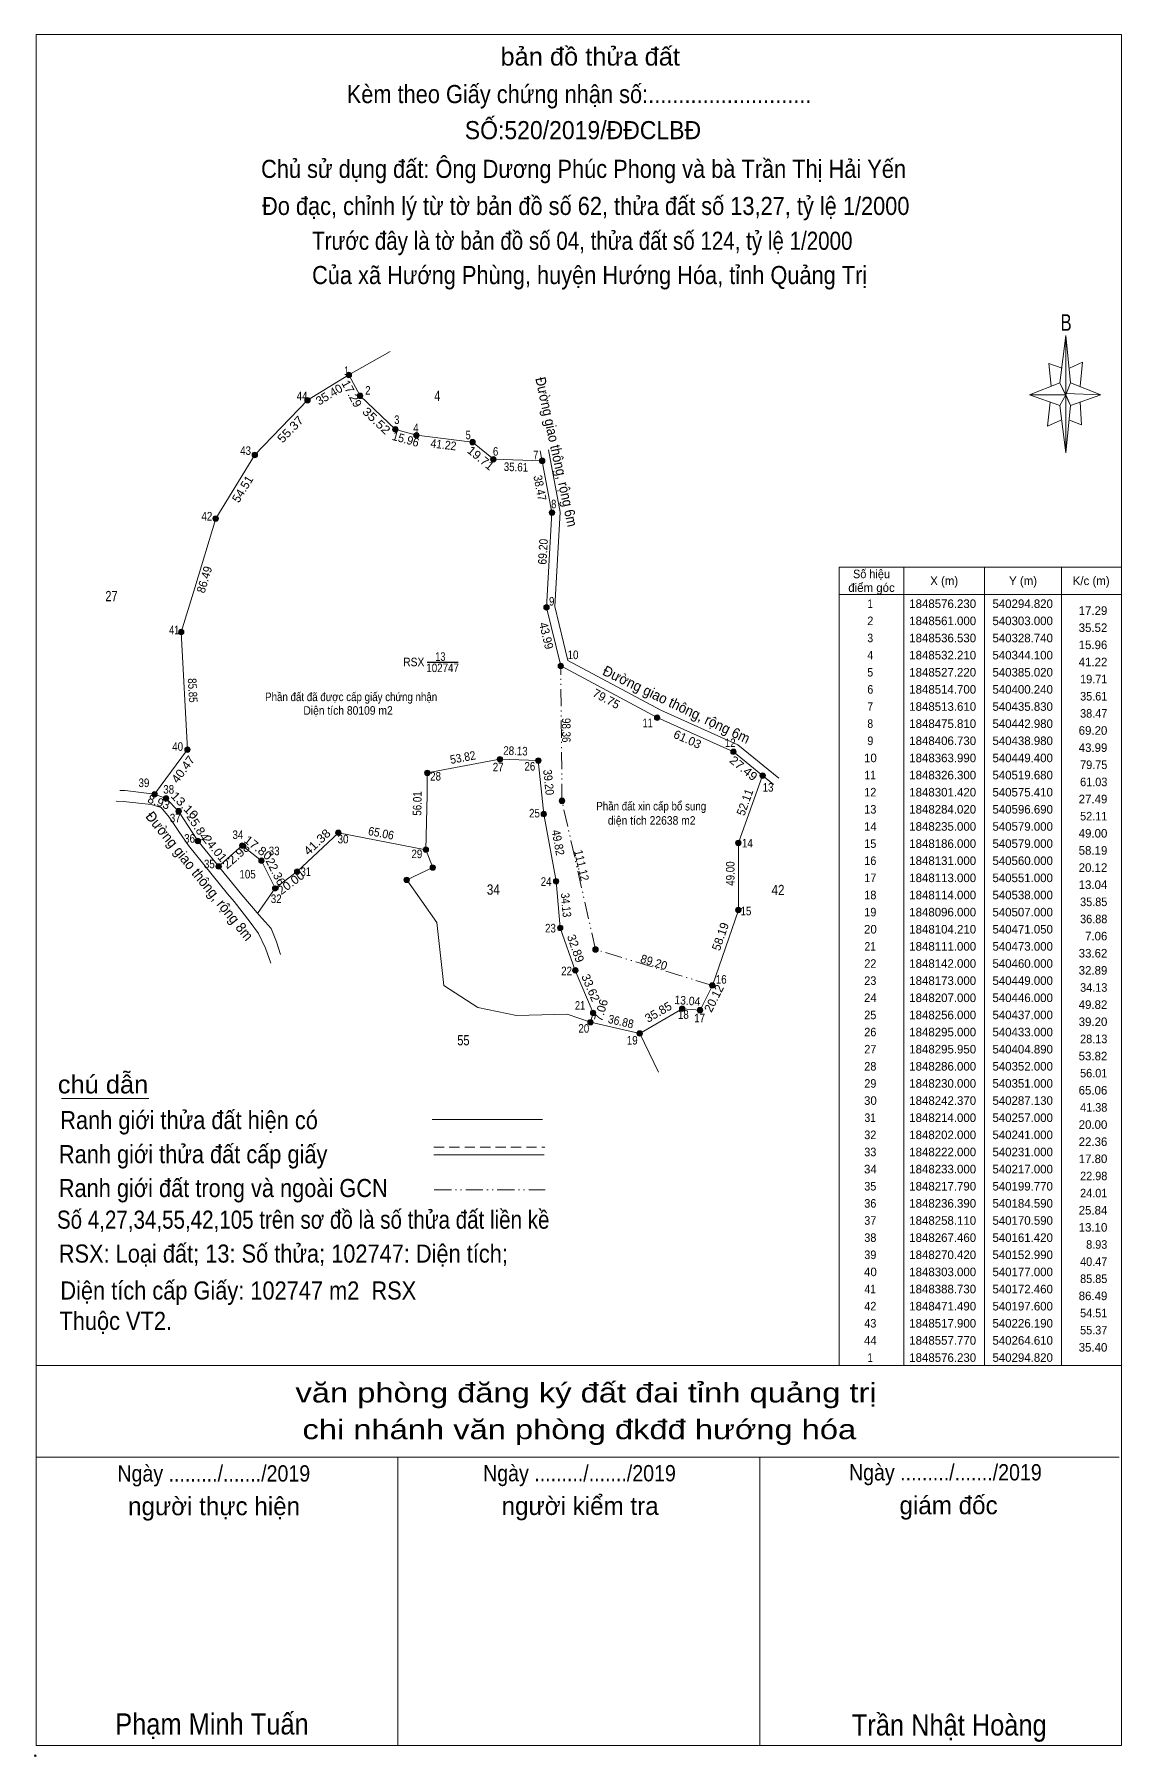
# Model space of a CAD drawing. Header units: centimetres. Extents: x 534487 to 540612, y 1847531 to 1849044.
# Drawn here: x 537505 to 538298, y 1847542 to 1848798 of the extents above; entities that cross this region are included whole.
import ezdxf
from ezdxf.enums import TextEntityAlignment as Align

# ---------------------------------------------------------------- set-up
doc = ezdxf.new("R2010")
doc.units = ezdxf.units.CM
doc.header["$LTSCALE"] = 2.5
doc.header["$PDMODE"] = 32
doc.header["$PDSIZE"] = 1.25
doc.linetypes.add('DASH_DOUBLE_DOT', pattern=[9.2, 5, -1.2, 0.3, -1.2, 0.3, -1.2])
doc.linetypes.add('MEDIUM_DASHED', pattern=[4.5, 3, -1.5])
for name, color, linetype, lineweight in [('10', 7, 'Continuous', 13), ('13', 7, 'Continuous', 25), ('17', 7, 'Continuous', 13), ('22', 7, 'Continuous', 13), ('5', 7, 'Continuous', 13), ('6', 7, 'Continuous', 13), ('63', 7, 'Continuous', 13)]:
    doc.layers.add(name, color=color, linetype=linetype, lineweight=lineweight)

msp = doc.modelspace()

# ---------------------------------------------------------------- hatches: boundary and pattern name
at = {"layer": '6'}
for points in [[(537736.58, 1848549.29, 1), (537732.58, 1848549.29, 1)], [(537706.37, 1848530.83, 1), (537702.37, 1848530.83, 1)], [(537744.76, 1848534.06, 1), (537740.76, 1848534.06, 1)], [(537770.5, 1848509.59, 1), (537766.5, 1848509.59, 1)], [(537785.86, 1848505.27, 1), (537781.86, 1848505.27, 1)], [(537826.78, 1848500.28, 1), (537822.78, 1848500.28, 1)], [(537667.95, 1848490.96, 1), (537663.95, 1848490.96, 1)], [(537842, 1848487.76, 1), (537838, 1848487.76, 1)], [(537877.59, 1848486.67, 1), (537873.59, 1848486.67, 1)], [(537639.36, 1848444.55, 1), (537635.36, 1848444.55, 1)], [(537884.74, 1848448.87, 1), (537880.74, 1848448.87, 1)], [(537880.74, 1848379.79, 1), (537876.74, 1848379.79, 1)], [(537614.22, 1848361.79, 1), (537610.22, 1848361.79, 1)], [(537891.16, 1848337.05, 1), (537887.16, 1848337.05, 1)], [(537961.44, 1848299.36, 1), (537957.44, 1848299.36, 1)], [(537618.76, 1848276.06, 1), (537614.76, 1848276.06, 1)], [(537846.76, 1848269.06, 1), (537842.76, 1848269.06, 1)], [(537874.76, 1848268.06, 1), (537870.76, 1848268.06, 1)], [(538017.17, 1848274.48, 1), (538013.17, 1848274.48, 1)], [(537793.76, 1848259.06, 1), (537789.76, 1848259.06, 1)], [(538038.45, 1848257.08, 1), (538034.45, 1848257.08, 1)], [(537594.75, 1848243.48, 1), (537590.75, 1848243.48, 1)], [(537603.18, 1848240.52, 1), (537599.18, 1848240.52, 1)], [(537612.35, 1848231.17, 1), (537608.35, 1848231.17, 1)], [(537878.76, 1848229.06, 1), (537874.76, 1848229.06, 1)], [(537892.04, 1848238.69, 1), (537888.04, 1848238.69, 1)], [(537728.89, 1848215.43, 1), (537724.89, 1848215.43, 1)], [(537626.35, 1848209.45, 1), (537622.35, 1848209.45, 1)], [(537658.76, 1848206.06, 1), (537654.76, 1848206.06, 1)], [(537792.76, 1848203.06, 1), (537788.76, 1848203.06, 1)], [(538020.76, 1848208.06, 1), (538016.76, 1848208.06, 1)], [(537641.53, 1848190.85, 1), (537637.53, 1848190.85, 1)], [(537672.76, 1848195.06, 1), (537668.76, 1848195.06, 1)], [(537797.76, 1848190.06, 1), (537793.76, 1848190.06, 1)], [(537698.76, 1848187.06, 1), (537694.76, 1848187.06, 1)], [(537778.76, 1848181.06, 1), (537774.76, 1848181.06, 1)], [(537887.76, 1848180.06, 1), (537883.76, 1848180.06, 1)], [(538020.76, 1848159.06, 1), (538016.76, 1848159.06, 1)], [(537890.76, 1848146.06, 1), (537886.76, 1848146.06, 1)], [(537916.51, 1848130.3, 1), (537912.51, 1848130.3, 1)], [(537901.76, 1848115.06, 1), (537897.76, 1848115.06, 1)], [(538001.76, 1848104.06, 1), (537997.76, 1848104.06, 1)], [(537912.81, 1848077.27, 1), (537908.81, 1848077.27, 1)], [(537914.76, 1848084.06, 1), (537910.76, 1848084.06, 1)], [(537979.76, 1848087.06, 1), (537975.76, 1848087.06, 1)], [(537992.76, 1848086.06, 1), (537988.76, 1848086.06, 1)], [(537948.76, 1848069.06, 1), (537944.76, 1848069.06, 1)]]:
    msp.add_hatch(color=256, dxfattribs=at).paths.add_polyline_path(points)
at = {"layer": '63'}
msp.add_hatch(color=256, dxfattribs=at).paths.add_polyline_path([(537682.76, 1848175.06, 1), (537678.76, 1848175.06, 1)])

# ---------------------------------------------------------------- linework, layer by layer
at = {"layer": '10'}
for p, q in [((537734.58, 1848549.29), (537764.62, 1848566.36)), ((537680.76, 1848175.06), (537667.91, 1848156.58)), ((537946.76, 1848069.06), (537960.43, 1848040.79)), ((537946.76, 1848069.06), (537960.43, 1848040.79))]:
    msp.add_line(p, q, dxfattribs=at)
for points in [[(537592.75, 1848243.48), (537616.76, 1848276.06), (537612.22, 1848361.79), (537622.19, 1848393.94), (537637.36, 1848444.55), (537665.95, 1848490.96), (537704.37, 1848530.83), (537734.58, 1848549.29)], [(537734.58, 1848549.29), (537742.76, 1848534.06), (537768.5, 1848509.59), (537783.86, 1848505.27), (537824.78, 1848500.28), (537840, 1848487.76), (537875.59, 1848486.67)], [(537844.65, 1848269.01), (537791.76, 1848259.06), (537791.76, 1848243.06), (537790.76, 1848203.06), (537795.76, 1848190.06), (537776.76, 1848181.06)], [(537844.65, 1848269.01), (537872.76, 1848268.06), (537876.76, 1848229.06), (537885.76, 1848180.06), (537888.76, 1848146.06), (537899.76, 1848115.06)], [(538036.45, 1848257.08), (538018.76, 1848208.06), (538018.76, 1848159.06), (537999.76, 1848104.06), (537990.76, 1848086.06), (537977.76, 1848087.06), (537946.76, 1848069.06), (537910.81, 1848077.27)], [(537610.35, 1848231.17), (537601.18, 1848240.52), (537592.75, 1848243.48)], [(537790.76, 1848203.06), (537726.89, 1848215.43), (537696.76, 1848187.06), (537680.76, 1848175.06), (537670.76, 1848195.06), (537656.76, 1848206.06), (537639.53, 1848190.85)], [(537910.81, 1848077.27), (537893.76, 1848083.06), (537856.76, 1848082.06), (537828.76, 1848088.06), (537803.76, 1848104.06), (537798.76, 1848150.06), (537776.76, 1848181.06)], [(537899.76, 1848115.06), (537912.76, 1848084.06), (537910.81, 1848077.27)]]:
    msp.add_lwpolyline(points, dxfattribs=at)
at = {"layer": '10', "linetype": 'DASH_DOUBLE_DOT'}
msp.add_lwpolyline([(537999.76, 1848104.06), (537914.51, 1848130.3), (537890.04, 1848238.69), (537889.16, 1848337.05)], dxfattribs=at)
at = {"layer": '10'}
msp.add_point((537680.76, 1848175.06), dxfattribs=at)
at = {"layer": '13'}
msp.add_line((537791.73, 1848339.78), (537814.18, 1848339.78), dxfattribs=at)
at = {"layer": '17'}
msp.add_line((537524.93, 1848021.73), (537588.64, 1848021.73), dxfattribs=at)
at = {"layer": '22'}
msp.add_line((537610.55, 1848216.39), (537606.18, 1848222.85), dxfattribs=at)
for points in [[(537874.21, 1848493.97), (537882.74, 1848448.87), (537878.74, 1848379.79), (537889.16, 1848337.05), (537959.44, 1848299.36), (538015.17, 1848274.48), (538044.35, 1848250.62)], [(537880.18, 1848494.68), (537888.78, 1848449.25), (537884.78, 1848380.33), (537894.36, 1848341.07), (537962.08, 1848304.76), (538018.35, 1848279.64), (538048.21, 1848255.2)], [(537567.48, 1848246.14), (537571.44, 1848246.24), (537592.75, 1848243.48)], [(537669.07, 1848155.21), (537656.43, 1848170.14), (537624.35, 1848209.45), (537610.35, 1848231.17), (537601.18, 1848240.52), (537592.75, 1848243.48)], [(537564.79, 1848238.35), (537570.11, 1848238.32), (537590.32, 1848235.95), (537597.64, 1848233.85), (537603.51, 1848226.8), (537606.18, 1848222.85)], [(537610.55, 1848216.39), (537617.54, 1848206.05), (537645.96, 1848170.94), (537650.86, 1848165.25), (537662.57, 1848150.26), (537668.61, 1848141.92), (537673.84, 1848131.21), (537677.72, 1848120.25)], [(537684.71, 1848126.56), (537681.69, 1848135.78), (537677.76, 1848145.71), (537669.07, 1848155.21)]]:
    msp.add_lwpolyline(points, dxfattribs=at)
at = {"layer": '5'}
for p, q in [((538253.21, 1848543.63), (538257.61, 1848577.95)), ((538261.13, 1848543.63), (538283.13, 1848534.83)), ((538253.21, 1848526.91), (538231.21, 1848534.83)), ((538261.13, 1848526.91), (538257.61, 1848492.59)), ((538268.17, 1848529.55), (538269.05, 1848512.83)), ((538269.05, 1848512.83), (538260.25, 1848516.35)), ((537506.36, 1847826.96), (538298.36, 1847826.96)), ((537506.36, 1847760.08), (538296.6, 1847760.08)), ((537506.36, 1847760.08), (538296.6, 1847760.08)), ((537506.36, 1847760.08), (538296.6, 1847760.08)), ((537770.36, 1847549.76), (537770.36, 1847760.08)), ((538034.36, 1847549.76), (538034.36, 1847760.08))]:
    msp.add_line(p, q, dxfattribs=at)
for points in [[(537506.36, 1848797.6), (538298.36, 1848797.6), (538298.36, 1847549.76), (537506.36, 1847549.76)], [(538257.61, 1848577.95), (538261.13, 1848543.63), (538257.61, 1848534.83)], [(538257.61, 1848534.83), (538231.21, 1848534.83), (538253.21, 1848543.63), (538261.13, 1848526.91), (538283.13, 1848534.83), (538257.61, 1848535.71)], [(538257.61, 1848534.83), (538257.61, 1848492.59), (538253.21, 1848526.91)]]:
    msp.add_lwpolyline(points, close=True, dxfattribs=at)
for points in [[(538254.97, 1848554.19), (538245.29, 1848557.71), (538247.05, 1848540.99)], [(538260.25, 1848554.19), (538269.93, 1848558.59), (538268.17, 1848540.99)], [(538257.61, 1848534.83), (538253.21, 1848543.63), (538231.21, 1848534.83)], [(538257.61, 1848534.83), (538261.13, 1848526.91), (538283.13, 1848534.83)], [(538246.17, 1848529.55), (538244.41, 1848511.95), (538254.09, 1848516.35)], [(538298.36, 1847549.76), (537506.36, 1847549.76), (537506.36, 1847760.08)]]:
    msp.add_lwpolyline(points, dxfattribs=at)
msp.add_point((537505.74, 1847542.37), dxfattribs=at)
at = {"layer": '6'}
for p, q in [((537795.33, 1848006.42), (537875.76, 1848006.42)), ((537796.56, 1847980.63), (537876.99, 1847980.63))]:
    msp.add_line(p, q, dxfattribs=at)
at = {"layer": '6', "linetype": 'MEDIUM_DASHED'}
msp.add_line((537796.56, 1847986.09), (537877.52, 1847986.09), dxfattribs=at)
at = {"layer": '6'}
for centre in [(537734.58, 1848549.29), (537704.37, 1848530.83), (537742.76, 1848534.06), (537768.5, 1848509.59), (537783.86, 1848505.27), (537824.78, 1848500.28), (537665.95, 1848490.96), (537840, 1848487.76), (537875.59, 1848486.67), (537637.36, 1848444.55), (537882.74, 1848448.87), (537878.74, 1848379.79), (537612.22, 1848361.79), (537889.16, 1848337.05), (537959.44, 1848299.36), (537616.76, 1848276.06), (537844.76, 1848269.06), (537872.76, 1848268.06), (538015.17, 1848274.48), (537791.76, 1848259.06), (538036.45, 1848257.08), (537592.75, 1848243.48), (537601.18, 1848240.52), (537610.35, 1848231.17), (537876.76, 1848229.06), (537890.04, 1848238.69), (537726.89, 1848215.43), (537624.35, 1848209.45), (537656.76, 1848206.06), (537790.76, 1848203.06), (538018.76, 1848208.06), (537639.53, 1848190.85), (537670.76, 1848195.06), (537795.76, 1848190.06), (537696.76, 1848187.06), (537776.76, 1848181.06), (537885.76, 1848180.06), (538018.76, 1848159.06), (537888.76, 1848146.06), (537914.51, 1848130.3), (537899.76, 1848115.06), (537999.76, 1848104.06), (537910.81, 1848077.27), (537912.76, 1848084.06), (537977.76, 1848087.06), (537990.76, 1848086.06), (537946.76, 1848069.06)]:
    msp.add_circle(centre, 2, dxfattribs=at)
at = {"layer": '63'}
for p, q in [((538139.47, 1848409.18), (538139.47, 1847826.96)), ((538198.42, 1848409.18), (538198.42, 1847826.96)), ((538254.57, 1848409.18), (538254.57, 1847826.96)), ((538092.31, 1848389.19), (538298.36, 1848389.19))]:
    msp.add_line(p, q, dxfattribs=at)
at = {"layer": '63', "linetype": 'DASH_DOUBLE_DOT'}
msp.add_line((537796.82, 1847954.94), (537877.78, 1847954.94), dxfattribs=at)
at = {"layer": '63'}
msp.add_lwpolyline([(538092.31, 1848409.18), (538298.36, 1848409.18), (538298.36, 1847826.96), (538092.31, 1847826.96)], close=True, dxfattribs=at)
at = {"layer": '63', "linetype": 'MEDIUM_DASHED'}
msp.add_circle((537680.76, 1848175.06), 2, dxfattribs=at)

# ---------------------------------------------------------------- texts
at = {"layer": '13'}
for s, rotation, width, p in [('Đường giao thông, rộng 6m', 282.273, 0.9, (537882.38, 1848492.392)), ('Đường giao thông, rộng 6m', 334.391, 0.95, (537971.959, 1848305.526)), ('Đường giao thông, rộng 8m', 308.989, 0.95, (537622.684, 1848181.529))]:
    msp.add_text(s, height=7.5, rotation=rotation, dxfattribs=dict(at, width=width)).set_placement(p, align=Align.CENTER)
for s, height, width, p in [('4', 7.5, 0.8, (537799.085, 1848530.31)), ('27', 7.5, 0.8, (537561.335, 1848384.25)), ('13', 6.25, 0.8, (537801.305, 1848340.78)), ('34', 7.5, 0.85, (537839.97, 1848170.24)), ('42', 7.5, 0.85, (538047.65, 1848169.92)), ('55', 7.5, 0.8, (537818.135, 1848060.37))]:
    msp.add_text(s, height=height, dxfattribs=dict(at, width=width)).set_placement(p, align=Align.CENTER)
at = {"layer": '13', "width": 0.9}
msp.add_text('RSX', height=6.25, dxfattribs=at).set_placement((537789.64, 1848336.84), align=Align.RIGHT)
at = {"layer": '5'}
for s, height, width, p in [('bản đồ thửa đất', 13.2, 1.05, (537910.645, 1848774.9)), ('Kèm theo Giấy chứng nhận số:...........................', 13.2, 0.9, (537902.54, 1848747.53)), ('SỐ:520/2019/ĐĐCLBĐ', 13.2, 0.95, (537905.345, 1848721.22)), ('Chủ sử dụng đất: Ông Dương Phúc Phong và bà Trần Thị Hải Yến', 13.2, 0.9, (537905.795, 1848692.97)), ('Đo đạc, chỉnh lý từ tờ bản đồ số 62, thửa đất số 13,27, tỷ lệ 1/2000 ', 13.2, 0.9, (537909.59, 1848665.95)), ('Trước đây là tờ bản đồ số 04, thửa đất số 124, tỷ lệ 1/2000 ', 13.2, 0.85, (537906.975, 1848640.54)), ('Của xã Hướng Phùng, huyện Hướng Hóa, tỉnh Quảng Trị', 13.2, 0.9, (537910.23, 1848615.55)), ('B', 12.12, 0.75, (538257.885, 1848581.47)), ('văn phòng đăng ký đất đai tỉnh quảng trị', 14.26, 1.25, (537907.64, 1847799.98)), ('chi nhánh văn phòng đkđđ hướng hóa', 14.26, 1.25, (537902.72, 1847773.19)), ('Ngày ........./......./2019', 11.88, 0.9, (537635.99, 1847742.28)), ('Ngày ........./......./2019', 11.88, 0.9, (537902.81, 1847742.45)), ('Ngày ........./......./2019', 11.88, 0.9, (538169.79, 1847743.1)), ('Phạm Minh Tuấn', 15.4, 0.9, (537634.65, 1847557.83)), ('Trần Nhật Hoàng', 15.4, 0.9, (538172.62, 1847557.07))]:
    msp.add_text(s, height=height, dxfattribs=dict(at, width=width)).set_placement(p, align=Align.CENTER)
for s, p in [('người thực hiện', (537636.195, 1847717.75)), ('người kiểm tra', (537903.3, 1847717.93)), ('giám đốc', (538172.115, 1847718.46))]:
    msp.add_text(s, height=13.2, dxfattribs=at).set_placement(p, align=Align.CENTER)
at = {"layer": '6'}
for s, width, p in [('chú dẫn', 1.05, (537522.2, 1848025.34)), ('Ranh giới thửa đất hiện có ', 0.9, (537523.96, 1847999.29)), ('Ranh giới thửa đất cấp giấy', 0.9, (537522.99, 1847974.47)), ('Ranh giới đất trong và ngoài GCN', 0.9, (537522.9, 1847949.75)), ('Số 4,27,34,55,42,105 trên sơ đồ là số thửa đất liền kề', 0.85, (537521.53, 1847926.69)), ('RSX: Loại đất; 13: Số thửa; 102747: Diện tích;', 0.9, (537522.9, 1847901.96)), ('Diện tích cấp Giấy: 102747 m2  RSX', 0.9, (537524.05, 1847875.03)), ('Thuộc VT2.', 0.9, (537523.4, 1847852.87))]:
    msp.add_text(s, height=13.2, dxfattribs=dict(at, width=width)).set_placement(p)
at = {"layer": '63'}
for s, rotation, p in [('17.29', 298.24, (537733.921, 1848534.129)), ('35.40', 31.427, (537721.796, 1848532.345)), ('54.51', 58.366, (537659.691, 1848464.456)), ('79.75', 331.796, (537920.943, 1848310.378)), ('61.03', 335.942, (537980.321, 1848280.724)), ('8.93', 340.652, (537594.86, 1848234.9)), ('22.36', 296.565, (537678.336, 1848185.678)), ('58.19', 70.942, (538008.556, 1848138.74)), ('32.89', 289.537, (537897.084, 1848130.035)), ('33.62', 292.751, (537908.074, 1848101.159)), ('20.12', 63.435, (538003.744, 1848093.267)), ('7.06', 73.977, (537921.508, 1848085.127)), ('35.85', 30.141, (537961.886, 1848081.955))]:
    msp.add_text(s, height=6.25, rotation=rotation, dxfattribs=at).set_placement(p, align=Align.CENTER)
for s, height, width, p in [(' 1', 6.25, 0.75, (537734.58, 1848549.29)), (' 44', 6.25, 0.85, (537704.37, 1848530.83)), (' 2', 6.25, 0.85, (537750.39, 1848534.93)), (' 3', 6.25, 0.8, (537771.39, 1848513.54)), (' 4', 6.25, 0.85, (537785.44, 1848507.46)), (' 5', 6.25, 0.8, (537823.46, 1848502.38)), (' 43', 6.25, 0.85, (537663.13, 1848490.96)), (' 6', 6.25, 0.85, (537843.59, 1848490.39)), (' 7', 6.25, 0.8, (537872.78, 1848487.81)), (' 8', 6.25, 0.8, (537885.9, 1848452.03)), (' 42', 6.25, 0.85, (537634.9, 1848443.14)), (' 9', 6.25, 0.85, (537884.53, 1848381.1)), (' 41', 6.25, 0.8, (537610.81, 1848360.2)), (' 10', 6.25, 0.85, (537902.06, 1848342.05)), ('19.71', 6.247, 0.95, (538287.96, 1848324.35)), ('35.61', 6.247, 0.95, (538287.96, 1848311.86)), ('38.47', 6.247, 0.95, (538287.97, 1848299.36)), (' 11', 6.25, 0.8, (537956.27, 1848292.41)), (' 40', 6.25, 0.85, (537613.59, 1848275.18)), (' 12', 6.25, 0.85, (538016.75, 1848277.9)), (' 26', 6.25, 0.85, (537870.56, 1848260.76)), ('79.75', 6.247, 0.95, (538287.97, 1848261.88)), (' 39', 6.25, 0.85, (537588.97, 1848248.75)), (' 28', 6.25, 0.85, (537801.77, 1848253.52)), (' 27', 6.25, 0.85, (537847.46, 1848260.22)), ('61.03', 6.247, 0.95, (538287.97, 1848249.39)), (' 38', 6.25, 0.85, (537607.04, 1848243.93)), (' 13', 6.25, 0.85, (538044.35, 1848245.39)), (' 37', 6.25, 0.85, (537611.84, 1848223.08)), (' 25', 6.25, 0.85, (537873.94, 1848226.59)), ('52.11', 6.247, 0.95, (538287.96, 1848224.4)), (' 34', 6.25, 0.85, (537657.55, 1848210.89)), (' 36', 6.25, 0.85, (537622.27, 1848208.16)), (' 33', 6.25, 0.85, (537683.98, 1848199.05)), (' 30', 6.25, 0.85, (537734.26, 1848207.69)), (' 14', 6.25, 0.85, (538029.29, 1848204.72)), (' 35', 6.25, 0.85, (537636.71, 1848189.53)), (' 29', 6.25, 0.85, (537788.12, 1848196.9)), (' 31', 6.25, 0.8, (537706.86, 1848183.89)), (' 24', 6.25, 0.85, (537882.42, 1848176.72)), (' 32', 6.25, 0.85, (537685.49, 1848164.19)), ('35.85', 6.247, 0.95, (538287.97, 1848161.93)), (' 15', 6.25, 0.85, (538028.24, 1848155.19)), ('36.88', 6.247, 0.95, (538287.97, 1848149.44)), (' 23', 6.25, 0.85, (537885.59, 1848142.72)), (' 22', 6.25, 0.85, (537897.38, 1848111.54)), (' 16', 6.25, 0.85, (538010.19, 1848105.37)), ('34.13', 6.247, 0.95, (538287.97, 1848099.46)), (' 21', 6.25, 0.8, (537906.96, 1848086.43)), (' 18', 6.25, 0.85, (537982.56, 1848079.73)), (' 17', 6.25, 0.85, (537994.43, 1848077.18)), (' 20', 6.25, 0.85, (537909.93, 1848069.62)), (' 19', 6.25, 0.85, (537945.26, 1848060.97)), ('28.13', 6.247, 0.95, (538287.97, 1848061.98)), ('56.01', 6.247, 0.95, (538287.96, 1848036.99)), ('41.38', 6.247, 0.95, (538287.97, 1848012)), ('22.98', 6.247, 0.95, (538287.97, 1847962.03)), ('24.01', 6.247, 0.95, (538287.96, 1847949.53)), ('8.93', 6.247, 0.95, (538287.96, 1847912.05)), ('40.47', 6.247, 0.95, (538287.97, 1847899.56)), ('85.85', 6.247, 0.95, (538287.97, 1847887.06)), ('54.51', 6.247, 0.95, (538287.96, 1847862.07)), ('55.37', 6.247, 0.95, (538287.97, 1847849.58))]:
    msp.add_text(s, height=height, dxfattribs=dict(at, width=width)).set_placement(p, align=Align.RIGHT)
for s, rotation, width, p in [('55.37', 46.061, 1.1, (537694.098, 1848507.432)), ('35.52', 316.449, 1.15, (537752.517, 1848513.624)), ('15.96', 344.291, 0.95, (537775.179, 1848499.376)), ('41.22', 353.047, 0.9, (537803.202, 1848495.356)), ('19.71', 320.559, 1.05, (537828.755, 1848486.235)), ('35.61', 358.246, 0.85, (537856.379, 1848479.04)), ('38.47', 280.711, 0.9, (537870.918, 1848466.311)), ('69.20', 86.686, 0.9, (537879.246, 1848420.229)), ('86.49', 73.103, 0.95, (537632.083, 1848399.147)), ('43.99', 283.701, 0.95, (537875.612, 1848358.375)), ('85.85', 273.031, 0.85, (537617.483, 1848319.105)), ('98.36', 270.513, 0.85, (537890.081, 1848290.163)), ('40.47', 53.611, 1.05, (537616.132, 1848259.861)), ('53.82', 10.654, 0.9, (537818.262, 1848267.306)), ('28.13', 358.064, 0.85, (537855.999, 1848272.045)), ('27.49', 320.728, 1.1, (538020.587, 1848260.03)), ('39.20', 275.856, 0.9, (537877.24, 1848251.929)), ('13.10', 314.443, 1.15, (537612.47, 1848233.203)), ('56.01', 88.977, 0.85, (537787.567, 1848236.734)), ('52.11', 70.157, 0.95, (538026.48, 1848236.614)), ('25.84', 302.805, 1.05, (537621.685, 1848218.078)), ('41.38', 43.277, 1.1, (537713.518, 1848206.411)), ('65.06', 349.039, 0.9, (537757.481, 1848212.1)), ('49.82', 280.408, 0.9, (537884.172, 1848207.685)), ('24.01', 309.219, 1.05, (537634.416, 1848202.036)), ('22.98', 41.437, 1.1, (537654.287, 1848196.146)), ('17.80', 321.843, 1.1, (537666.389, 1848202.026)), ('111.12', 282.722, 0.9, (537901.333, 1848190.958)), ('49.00', 90, 0.85, (538015.95, 1848185.66)), ('20.00', 36.87, 1.05, (537694.045, 1848176.439)), ('34.13', 275.042, 0.85, (537889.918, 1848162.43)), ('89.20', 342.892, 0.95, (537956.236, 1848118.033)), ('13.04', 355.601, 0.9, (537981.33, 1848089.875)), ('36.88', 347.136, 0.9, (537932.354, 1848074.753))]:
    msp.add_text(s, height=6.25, rotation=rotation, dxfattribs=dict(at, width=width)).set_placement(p, align=Align.CENTER)
for s, height, width, p in [('Số hiệu', 6.247, 0.95, (538115.885, 1848401.07)), (' 1', 6.247, 0.85, (538113.925, 1848379.33)), (' 2', 6.247, 0.95, (538113.915, 1848366.83)), (' 3', 6.247, 0.9, (538113.925, 1848354.34)), (' 4', 6.247, 0.95, (538113.915, 1848341.84)), ('102747', 6.25, 0.85, (537802.955, 1848332.57)), (' 5', 6.247, 0.9, (538113.92, 1848329.35)), ('Phần đất đã được cấp giấy chứng nhận', 6.25, 0.85, (537736.22, 1848311.42)), (' 6', 6.247, 0.95, (538113.915, 1848316.86)), ('Diện tích 80109 m2', 6.25, 0.9, (537733.945, 1848301.49)), (' 7', 6.247, 0.9, (538113.925, 1848304.36)), (' 8', 6.247, 0.9, (538113.925, 1848291.87)), (' 9', 6.247, 0.95, (538113.93, 1848279.37)), (' 11', 6.247, 0.9, (538113.92, 1848254.39)), (' 12', 6.247, 0.95, (538113.92, 1848241.89)), ('Phần đất xin cấp bổ sung', 6.25, 0.85, (537955.175, 1848231.71)), (' 13', 6.247, 0.95, (538113.92, 1848229.4)), ('diện tích 22638 m2', 6.25, 0.9, (537955.49, 1848221.28)), (' 15', 6.247, 0.95, (538113.915, 1848204.41)), (' 16', 6.247, 0.95, (538113.92, 1848191.92)), ('105', 6.25, 0.85, (537660.66, 1848182.11)), (' 17', 6.247, 0.95, (538113.925, 1848179.42)), (' 18', 6.247, 0.95, (538113.925, 1848166.93)), (' 19', 6.247, 0.95, (538113.925, 1848154.43)), (' 21', 6.247, 0.9, (538113.92, 1848129.45)), (' 22', 6.247, 0.95, (538113.92, 1848116.95)), (' 23', 6.247, 0.95, (538113.92, 1848104.46)), (' 25', 6.247, 0.95, (538113.915, 1848079.47)), (' 26', 6.247, 0.95, (538113.92, 1848066.98)), (' 27', 6.247, 0.95, (538113.925, 1848054.48)), (' 28', 6.247, 0.95, (538113.925, 1848041.99)), (' 29', 6.247, 0.95, (538113.925, 1848029.49)), (' 31', 6.247, 0.9, (538113.92, 1848004.51)), (' 32', 6.247, 0.95, (538113.92, 1847992.01)), (' 33', 6.247, 0.95, (538113.92, 1847979.52)), (' 35', 6.247, 0.95, (538113.915, 1847954.53)), (' 36', 6.247, 0.95, (538113.92, 1847942.04)), (' 37', 6.247, 0.95, (538113.925, 1847929.54)), (' 38', 6.247, 0.95, (538113.925, 1847917.05)), (' 39', 6.247, 0.95, (538113.925, 1847904.55)), (' 41', 6.247, 0.9, (538113.92, 1847879.56)), (' 42', 6.247, 0.95, (538113.92, 1847867.07)), (' 43', 6.247, 0.95, (538113.92, 1847854.58)), (' 1', 6.247, 0.85, (538113.925, 1847829.59))]:
    msp.add_text(s, height=height, dxfattribs=dict(at, width=width)).set_placement(p, align=Align.CENTER)
for s, p in [('điểm góc', (538115.89, 1848391.07)), ('X (m)', (538168.935, 1848396.07)), ('Y (m)', (538226.495, 1848396.07)), ('K/c (m)', (538276.19, 1848396.07)), ('1848576.230', (538167.83, 1848379.33)), ('540294.820', (538226.21, 1848379.33)), ('1848561.000', (538167.83, 1848366.83)), ('540303.000', (538226.21, 1848366.83)), ('1848536.530', (538167.83, 1848354.34)), ('540328.740', (538226.21, 1848354.34)), ('1848532.210', (538167.83, 1848341.84)), ('540344.100', (538226.21, 1848341.84)), ('1848527.220', (538167.83, 1848329.35)), ('540385.020', (538226.21, 1848329.35)), ('1848514.700', (538167.83, 1848316.86)), ('540400.240', (538226.21, 1848316.86)), ('1848513.610', (538167.83, 1848304.36)), ('540435.830', (538226.21, 1848304.36)), ('1848475.810', (538167.83, 1848291.87)), ('540442.980', (538226.21, 1848291.87)), ('1848406.730', (538167.83, 1848279.37)), ('540438.980', (538226.21, 1848279.37)), (' 10', (538113.92, 1848266.88)), ('1848363.990', (538167.83, 1848266.88)), ('540449.400', (538226.21, 1848266.88)), ('1848326.300', (538167.83, 1848254.39)), ('540519.680', (538226.21, 1848254.39)), ('1848301.420', (538167.83, 1848241.89)), ('540575.410', (538226.21, 1848241.89)), ('1848284.020', (538167.83, 1848229.4)), ('540596.690', (538226.21, 1848229.4)), (' 14', (538113.92, 1848216.9)), ('1848235.000', (538167.83, 1848216.9)), ('540579.000', (538226.21, 1848216.9)), ('1848186.000', (538167.83, 1848204.41)), ('540579.000', (538226.21, 1848204.41)), ('1848131.000', (538167.83, 1848191.92)), ('540560.000', (538226.21, 1848191.92)), ('1848113.000', (538167.83, 1848179.42)), ('540551.000', (538226.21, 1848179.42)), ('1848114.000', (538167.83, 1848166.93)), ('540538.000', (538226.21, 1848166.93)), ('1848096.000', (538167.83, 1848154.43)), ('540507.000', (538226.21, 1848154.43)), (' 20', (538113.92, 1848141.94)), ('1848104.210', (538167.83, 1848141.94)), ('540471.050', (538226.21, 1848141.94)), ('1848111.000', (538167.83, 1848129.45)), ('540473.000', (538226.21, 1848129.45)), ('1848142.000', (538167.83, 1848116.95)), ('540460.000', (538226.21, 1848116.95)), ('1848173.000', (538167.83, 1848104.46)), ('540449.000', (538226.21, 1848104.46)), (' 24', (538113.92, 1848091.96)), ('1848207.000', (538167.83, 1848091.96)), ('540446.000', (538226.21, 1848091.96)), ('1848256.000', (538167.83, 1848079.47)), ('540437.000', (538226.21, 1848079.47)), ('1848295.000', (538167.83, 1848066.98)), ('540433.000', (538226.21, 1848066.98)), ('1848295.950', (538167.83, 1848054.48)), ('540404.890', (538226.21, 1848054.48)), ('1848286.000', (538167.83, 1848041.99)), ('540352.000', (538226.21, 1848041.99)), ('1848230.000', (538167.83, 1848029.49)), ('540351.000', (538226.21, 1848029.49)), (' 30', (538113.92, 1848017)), ('1848242.370', (538167.83, 1848017)), ('540287.130', (538226.21, 1848017)), ('1848214.000', (538167.83, 1848004.51)), ('540257.000', (538226.21, 1848004.51)), ('1848202.000', (538167.83, 1847992.01)), ('540241.000', (538226.21, 1847992.01)), ('1848222.000', (538167.83, 1847979.52)), ('540231.000', (538226.21, 1847979.52)), (' 34', (538113.92, 1847967.02)), ('1848233.000', (538167.83, 1847967.02)), ('540217.000', (538226.21, 1847967.02)), ('1848217.790', (538167.83, 1847954.53)), ('540199.770', (538226.21, 1847954.53)), ('1848236.390', (538167.83, 1847942.04)), ('540184.590', (538226.21, 1847942.04)), ('1848258.110', (538167.83, 1847929.54)), ('540170.590', (538226.21, 1847929.54)), ('1848267.460', (538167.83, 1847917.05)), ('540161.420', (538226.21, 1847917.05)), ('1848270.420', (538167.83, 1847904.55)), ('540152.990', (538226.21, 1847904.55)), (' 40', (538113.92, 1847892.06)), ('1848303.000', (538167.83, 1847892.06)), ('540177.000', (538226.21, 1847892.06)), ('1848388.730', (538167.83, 1847879.56)), ('540172.460', (538226.21, 1847879.56)), ('1848471.490', (538167.83, 1847867.07)), ('540197.600', (538226.21, 1847867.07)), ('1848517.900', (538167.83, 1847854.58)), ('540226.190', (538226.21, 1847854.58)), (' 44', (538113.92, 1847842.08)), ('1848557.770', (538167.83, 1847842.08)), ('540264.610', (538226.21, 1847842.08)), ('1848576.230', (538167.83, 1847829.59)), ('540294.820', (538226.21, 1847829.59))]:
    msp.add_text(s, height=6.247, dxfattribs=at).set_placement(p, align=Align.CENTER)
for s, p in [('17.29', (538287.97, 1848374.33)), ('35.52', (538287.96, 1848361.84)), ('15.96', (538287.96, 1848349.34)), ('41.22', (538287.96, 1848336.85)), ('69.20', (538287.97, 1848286.87)), ('43.99', (538287.97, 1848274.38)), ('27.49', (538287.97, 1848236.89)), ('49.00', (538287.97, 1848211.91)), ('58.19', (538287.97, 1848199.41)), ('20.12', (538287.96, 1848186.92)), ('13.04', (538287.97, 1848174.42)), ('7.06', (538287.97, 1848136.94)), ('33.62', (538287.96, 1848124.45)), ('32.89', (538287.97, 1848111.95)), ('49.82', (538287.96, 1848086.97)), ('39.20', (538287.97, 1848074.47)), ('53.82', (538287.96, 1848049.48)), ('65.06', (538287.96, 1848024.5)), ('20.00', (538287.97, 1847999.51)), ('22.36', (538287.96, 1847987.01)), ('17.80', (538287.97, 1847974.52)), ('25.84', (538287.97, 1847937.04)), ('13.10', (538287.97, 1847924.54)), ('86.49', (538287.97, 1847874.57)), ('35.40', (538287.97, 1847837.08))]:
    msp.add_text(s, height=6.247, dxfattribs=at).set_placement(p, align=Align.RIGHT)

doc.saveas('drawing.dxf')
